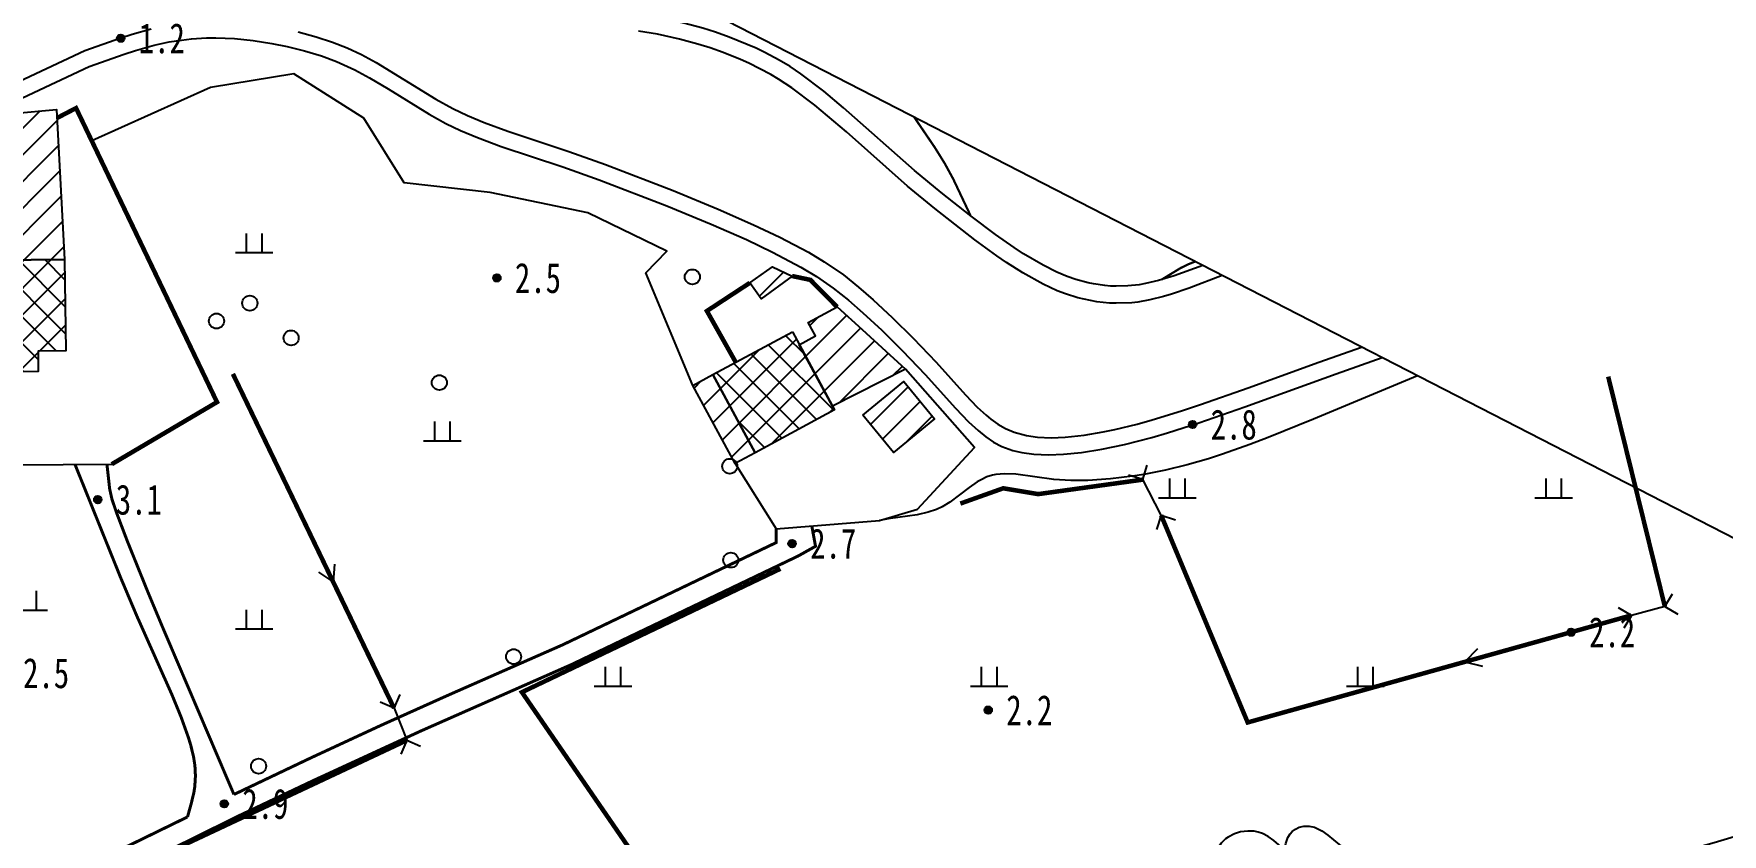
# Model space of a CAD drawing. Header units: metres. Extents: x 494039 to 619385, y 3351420 to 3402703.
# Drawn here: x 590987.4 to 591211.7, y 3392915.9 to 3393022.2 of the extents above; entities that cross this region are included whole.
import ezdxf
from ezdxf.enums import TextEntityAlignment as Align

# ---------------------------------------------------------------- set-up
doc = ezdxf.new("R2010")
doc.units = ezdxf.units.M
for name, pattern in [('2180', [0]), ('2430', [0]), ('2450', [0]), ('8521', [0]), ('8522', [0]), ('9610', [0])]:
    doc.linetypes.add(name, pattern=pattern)
for name, color, linetype in [('210100', 130, 'Continuous'), ('220200', 130, 'Continuous'), ('220900', 130, '2180'), ('261301', 141, 'Continuous'), ('310300', 8, 'Continuous'), ('310500', 8, 'Continuous'), ('380201', 8, '2430'), ('380202', 8, '2450'), ('420500', 8, 'Continuous'), ('510301', 8, 'Continuous'), ('720100', 8, 'Continuous'), ('760201', 8, '8521'), ('760202', 8, '8522'), ('810100', 8, '9610'), ('810302', 8, 'Continuous'), ('范围线', 8, 'Continuous')]:
    doc.layers.add(name, color=color, linetype=linetype)
doc.layers.add('710101', color=8, linetype='Continuous', lineweight=0)
pattern_1 = [(45, (0, 0), (-1.767766953, 1.767766953), []), (135, (0, 0), (-1.767766953, -1.767766953), [])]
pattern_2 = [(45, (0, 0), (-1.767766953, 1.767766953), [])]

# ---------------------------------------------------------------- blocks, each defined once
blk = doc.blocks.new('gc170')
at = {"linetype": 'Continuous'}
blk.add_circle((0, 0), 0.5, dxfattribs=at)
blk = doc.blocks.new('gu')
at = {"flags": 128}
for points in [[(3.75, 0), (-3.75, 0)], [(2.71, -0.6), (3.75, 0), (3.75, 0), (2.71, 0.6)]]:
    blk.add_lwpolyline(points, dxfattribs=at)
blk = doc.blocks.new('p_point')
for radius in [0.25, 0.2, 0.15, 0.1, 0.05]:
    blk.add_circle((0, 0), radius)
blk.add_point((0, 0))
blk = doc.blocks.new('vm')
at = {"linetype": 'Continuous'}
for p, q in [((-0.5, 0), (-0.5, 1.3)), ((0.5, 1.3), (0.5, 0)), ((1.25, 0), (-1.25, 0))]:
    blk.add_line(p, q, dxfattribs=at)
blk = doc.blocks.new('1-3&1-4')
at = {"layer": '310300', "linetype": 'Continuous'}
h = blk.add_hatch(dxfattribs=at)
h.set_pattern_fill('ANSI31', color=8, scale=20, style=0)
h.set_pattern_definition(pattern_2)
h.paths.add_polyline_path([(590979.101, 3392979.5091), (590979.1169, 3392978.0875), (590973.2837, 3392977.2585), (590971.9957, 3392981.6507), (590976.6717, 3392983.4918), (590972.9848, 3392992.8561), (590971.646, 3392992.329), (590971.7984, 3393007.0972), (590984.5725, 3393011.632), (590990.4103, 3393012.1343), (590991.4756, 3392992.2392), (590978.1479, 3392992.0897), (590978.2891, 3392979.5)])
h = blk.add_hatch(dxfattribs=at)
h.set_pattern_fill('ANSI31', color=8, scale=20, style=0)
h.set_pattern_definition(pattern_2)
h.paths.add_polyline_path([(591088.1341, 3392990.0317), (591084.0176, 3392987.015), (591082.5117, 3392989.12), (591085.5234, 3392991.2635)])
h = blk.add_hatch(dxfattribs=at)
h.set_pattern_fill('ANSI31', color=8, scale=20, style=0)
h.set_pattern_definition(pattern_2)
h.paths.add_polyline_path([(591089.0968, 3392980.9073), (591091.2495, 3392982.0675), (591090.2823, 3392983.862), (591094.1127, 3392985.9264), (591097.4402, 3392982.9171), (591103.1864, 3392977.6393), (591093.4987, 3392972.74)])
h = blk.add_hatch(dxfattribs=at)
h.set_pattern_fill('ANSI31', color=8, scale=20, style=0)
h.set_pattern_definition(pattern_2)
h.paths.add_polyline_path([(591083.2195, 3392966.5655), (591080.5614, 3392965.1329), (591074.9674, 3392975.5121), (591077.6255, 3392976.9448)])
h = blk.add_hatch(dxfattribs=at)
h.set_pattern_fill('ANSI31', color=8, scale=20, style=0)
h.set_pattern_definition(pattern_2)
h.paths.add_polyline_path([(591097.5346, 3392971.5364), (591102.9654, 3392976.0161), (591107.0492, 3392971.0652), (591101.6184, 3392966.5855)])
at = {"layer": '310500', "linetype": 'Continuous'}
h = blk.add_hatch(dxfattribs=at)
h.set_pattern_fill('ANSI37', color=8, scale=20, style=0)
h.set_pattern_definition(pattern_1)
h.paths.add_polyline_path([(590978.2891, 3392979.5), (590978.1479, 3392992.0897), (590991.4756, 3392992.2392), (590991.6117, 3392980.1033), (590987.9332, 3392980.0621), (590987.9636, 3392977.355), (590982.1685, 3392977.29), (590982.1432, 3392979.5432)])
h = blk.add_hatch(dxfattribs=at)
h.set_pattern_fill('ANSI37', color=8, scale=20, style=0)
h.set_pattern_definition(pattern_1)
h.paths.add_polyline_path([(591088.1696, 3392982.6276), (591093.7636, 3392972.2483), (591083.2195, 3392966.5655), (591077.6255, 3392976.9448)])
at = {"layer": '210100', "color": 141, "linetype": 'Continuous', "flags": 128}
for points in [[(591145.2828, 3392990.1146), (591140.8879, 3392988.4109), (591138.5481, 3392987.615), (591137.5029, 3392987.3045), (591135.6627, 3392986.8499), (591134.071, 3392986.5766), (591133.2689, 3392986.4905), (591131.1812, 3392986.4145), (591130.3349, 3392986.4446), (591128.6392, 3392986.6248), (591127.7939, 3392986.769), (591126.1187, 3392987.1546), (591124.4786, 3392987.6608), (591123.3554, 3392988.0867), (591121.4806, 3392988.9426), (591118.7854, 3392990.4404), (591116.6146, 3392991.8251), (591115.3356, 3392992.6983), (591112.4014, 3392994.8237), (591107.0812, 3392998.981), (591103.4819, 3393001.9707), (591095.3503, 3393009.1689), (591091.1425, 3393012.7434), (591088.1063, 3393015.0352), (591086.3409, 3393016.1935), (591085.2904, 3393016.8098), (591082.3848, 3393018.2885), (591081.2648, 3393018.7889), (591078.988, 3393019.7074), (591077.2539, 3393020.3226), (591075.6314, 3393020.8324), (591073.158, 3393021.5009), (591070.238, 3393022.1408), (591067.7062, 3393022.5648)], [(590994.1379, 3393019.9698), (590998.921, 3393021.6639), (591000.4388, 3393022.1524), (591002.9837, 3393022.8715)], [(591022.5022, 3393022.462), (591024.9109, 3393021.8116), (591027.0761, 3393021.1026), (591028.9989, 3393020.3505), (591030.9023, 3393019.462), (591032.8703, 3393018.3981), (591040.8149, 3393013.539), (591043.0531, 3393012.2982), (591044.9895, 3393011.3651), (591047.2219, 3393010.4312), (591050.3544, 3393009.2821), (591058.477, 3393006.5819), (591063.3358, 3393004.8478), (591072.3485, 3393001.3721), (591078.3004, 3392998.9221), (591083.0156, 3392996.8518), (591086.5078, 3392995.1933), (591090.3064, 3392993.182), (591092.4102, 3392991.9194), (591094.9459, 3392990.1695), (591096.9712, 3392988.5707), (591098.9255, 3392986.8841), (591101.4534, 3392984.531), (591104.2278, 3392981.7719), (591107.2611, 3392978.5851), (591111.1779, 3392974.2647), (591112.7477, 3392972.6308), (591113.9338, 3392971.5391), (591114.5464, 3392971.0379), (591115.4955, 3392970.3573), (591116.4877, 3392969.7796), (591117.6259, 3392969.2903), (591119.2979, 3392968.8404), (591120.7564, 3392968.6353), (591122.5653, 3392968.5551), (591124.4192, 3392968.6222), (591126.9305, 3392968.8911), (591129.4506, 3392969.3154), (591131.013, 3392969.6402), (591133.9719, 3392970.3635), (591135.9641, 3392970.9179), (591139.8638, 3392972.1216), (591142.4196, 3392972.9732), (591148.7236, 3392975.1981), (591158.1126, 3392978.6105), (591163.7982, 3392980.5994)], [(590904.266, 3392971.1622), (590936.5175, 3392990.7447), (590970.8125, 3393009.0648), (590994.1379, 3393019.9698)]]:
    blk.add_lwpolyline(points, dxfattribs=at)
at = {"layer": '220200', "color": 141, "linetype": 'Continuous', "const_width": 0.6, "flags": 128}
for points, elevation in [([(591035.244, 3392932.6251), (591013.8325, 3392977.0283)], 2.5739), ([(591204.1144, 3392946.1121), (591196.5803, 3392976.6718)], 2.3204), ([(591137.1705, 3392958.2639), (591148.675, 3392930.7312), (591199.6714, 3392944.9591)], 2.35), ([(590994.0261, 3392908.2203), (591036.9249, 3392928.3578)], 2.5739)]:
    blk.add_lwpolyline(points, dxfattribs=dict(at, elevation=elevation))
for points in [[(591110.4971, 3392959.8078), (591116.1909, 3392961.837), (591120.8406, 3392961.0631), (591134.7221, 3392962.9826)], [(591031.1592, 3392854.8096), (591072.0312, 3392875.2231), (591082.6409, 3392881.8942), (591075.6597, 3392891.5548), (591080.0384, 3392894.3545), (591052.2329, 3392934.7485), (591086.5754, 3392951.1446)]]:
    blk.add_lwpolyline(points, dxfattribs=at)
at = {"layer": '220900', "color": 141, "linetype": 'Continuous'}
for p, q in [((591134.7221, 3392962.9826), (591135.3261, 3392964.8892)), ((591134.7221, 3392962.9826), (591132.8155, 3392963.5866)), ((591137.1705, 3392958.2639), (591136.5665, 3392956.3573)), ((591137.1705, 3392958.2639), (591139.0771, 3392957.6599)), ((591204.1144, 3392946.1121), (591205.128, 3392947.8362)), ((591199.6714, 3392944.9591), (591197.9473, 3392945.9727)), ((591199.6714, 3392944.9591), (591198.6578, 3392943.235)), ((591204.1144, 3392946.1121), (591205.8385, 3392945.0985)), ((591035.244, 3392932.6251), (591033.4099, 3392933.4226)), ((591035.244, 3392932.6251), (591036.0415, 3392934.4592)), ((591036.9249, 3392928.3578), (591036.1274, 3392926.5237)), ((591036.9249, 3392928.3578), (591038.759, 3392927.5603))]:
    blk.add_line(p, q, dxfattribs=at)
at = {"layer": '220900', "color": 141, "linetype": '2180', "flags": 128}
for points, elevation in [([(591137.1705, 3392958.2639), (591134.7221, 3392962.9826)], 2.3204), ([(591204.1144, 3392946.1121), (591199.6714, 3392944.9591)], 2.3204), ([(591035.244, 3392932.6251), (591036.9249, 3392928.3578)], 2.8319)]:
    blk.add_lwpolyline(points, dxfattribs=dict(at, elevation=elevation))
at = {"layer": '310300', "color": 8, "linetype": 'Continuous', "flags": 128}
for points in [[(590979.101, 3392979.5091), (590979.1169, 3392978.0875), (590973.2837, 3392977.2585), (590971.9957, 3392981.6507), (590976.6717, 3392983.4918), (590972.9848, 3392992.8561), (590971.646, 3392992.329), (590971.7984, 3393007.0972), (590984.5725, 3393011.632), (590990.4103, 3393012.1343), (590991.4756, 3392992.2392), (590978.1479, 3392992.0897), (590978.2891, 3392979.5)], [(591088.1341, 3392990.0317), (591084.0176, 3392987.015), (591082.5117, 3392989.12), (591085.5234, 3392991.2635)], [(591089.0968, 3392980.9073), (591091.2495, 3392982.0675), (591090.2823, 3392983.862), (591094.1127, 3392985.9264), (591097.4402, 3392982.9171), (591103.1864, 3392977.6393), (591093.4987, 3392972.74)], [(591083.2195, 3392966.5655), (591080.5614, 3392965.1329), (591074.9674, 3392975.5121), (591077.6255, 3392976.9448)]]:
    blk.add_lwpolyline(points, close=True, dxfattribs=at)
at = {"layer": '310300', "color": 8, "linetype": 'Continuous', "elevation": 6.0627, "flags": 128}
blk.add_lwpolyline([(591097.5346, 3392971.5364), (591102.9654, 3392976.0161), (591107.0492, 3392971.0652), (591101.6184, 3392966.5855)], close=True, dxfattribs=at)
at = {"layer": '310500', "color": 8, "linetype": 'Continuous', "flags": 128}
blk.add_lwpolyline([(590978.2891, 3392979.5), (590978.1479, 3392992.0897), (590991.4756, 3392992.2392), (590991.6117, 3392980.1033), (590987.9332, 3392980.0621), (590987.9636, 3392977.355), (590982.1685, 3392977.29), (590982.1432, 3392979.5432)], close=True, dxfattribs=at)
at = {"layer": '310500', "color": 8, "linetype": 'Continuous', "elevation": 13.478, "flags": 128}
blk.add_lwpolyline([(591088.1696, 3392982.6276), (591093.7636, 3392972.2483), (591083.2195, 3392966.5655), (591077.6255, 3392976.9448)], close=True, dxfattribs=at)
at = {"layer": '380201', "color": 8, "linetype": '2430', "const_width": 0.6, "flags": 128}
blk.add_lwpolyline([(590997.7328, 3392965.0369), (591011.7175, 3392973.2818), (590992.9888, 3393012.3398), (590990.4696, 3393011.028)], dxfattribs=at)
at = {"layer": '380201', "color": 8, "linetype": '2430', "const_width": 0.6, "elevation": 5.4705, "flags": 128}
for points in [[(591082.5117, 3392989.12), (591076.8163, 3392985.3862), (591080.6498, 3392978.5747)], [(591094.1127, 3392985.9264), (591090.5674, 3392989.5205), (591088.1341, 3392990.0317)]]:
    blk.add_lwpolyline(points, dxfattribs=at)
at = {"layer": '380202', "color": 8, "linetype": '2450', "flags": 128}
for points in [[(590973.2837, 3392977.2585), (590978.2616, 3392964.9193), (590997.7328, 3392965.0369)], [(591080.5614, 3392965.1329), (591086.0172, 3392956.4361), (591099.7497, 3392957.5609), (591104.8169, 3392959.0754), (591112.3852, 3392967.2594), (591103.1864, 3392977.6393)]]:
    blk.add_lwpolyline(points, dxfattribs=at)
at = {"layer": '420500', "color": 8, "linetype": 'Continuous', "const_width": 0.4, "flags": 128}
for points in [[(590992.8471, 3392965.0073), (590998.9362, 3392949.9119), (591001.0773, 3392944.849), (591005.7232, 3392934.4286), (591006.9408, 3392931.4621), (591007.9273, 3392928.7043), (591008.2172, 3392927.7516), (591008.5992, 3392926.1911), (591008.7848, 3392924.9878), (591008.8532, 3392923.6364), (591008.7673, 3392922.214), (591008.6499, 3392921.4431), (591008.2797, 3392919.9049), (591007.7975, 3392918.1804)], [(591013.9691, 3392921.1625), (591004.4163, 3392943.5501), (591002.5382, 3392948.0441), (590999.7981, 3392954.8239), (590998.337, 3392958.6781), (590997.7532, 3392960.4103), (590997.4542, 3392961.7543), (590997.0916, 3392965.033)], [(590991.8561, 3392908.1027), (590994.0287, 3392908.7771), (590996.1465, 3392909.5423), (590998.9193, 3392910.6946), (591000.6315, 3392911.4685), (591004.7019, 3392913.4266), (591014.6195, 3392918.3295), (591024.5583, 3392923.0338), (591038.8287, 3392929.6074), (591058.864, 3392938.4433), (591088.928, 3392952.8349), (591091.25, 3392954.1327), (591090.7571, 3392956.8243)], [(591013.9691, 3392921.1625), (591024.1825, 3392926.0229), (591033.4941, 3392930.3397), (591042.5368, 3392934.3985), (591057.6653, 3392941.0502), (591086.0381, 3392954.6322), (591086.0172, 3392956.4361)], [(590965.024, 3392899.6882), (590982.5396, 3392907.6496), (590985.8895, 3392909.1203), (590987.9653, 3392909.9108), (590992.3649, 3392911.2565), (590993.8305, 3392911.7512), (590997.0376, 3392913.0209), (591000.1364, 3392914.441), (591007.7975, 3392918.1804)]]:
    blk.add_lwpolyline(points, dxfattribs=at)
at = {"layer": '710101', "color": 8, "linetype": 'Continuous', "const_width": 0.3, "elevation": 2, "flags": 128}
for points in [[(591104.353, 3393011.1485), (591107.0547, 3393007.1778), (591108.4128, 3393005.0004), (591109.5458, 3393002.9229), (591111.8317, 3392998.0942)], [(591141.6948, 3392991.9585), (591140.7894, 3392991.5972), (591139.7673, 3392991.0977), (591137.2799, 3392989.5825)]]:
    blk.add_lwpolyline(points, dxfattribs=at)
at = {"layer": '760201', "color": 8, "linetype": '8521', "flags": 128}
for points in [[(591142.6955, 3392991.4442), (591138.9232, 3392990.0793), (591136.8149, 3392989.4324), (591135.1156, 3392989.0258), (591134.2603, 3392988.873), (591132.7517, 3392988.7094), (591131.2036, 3392988.6681), (591130.4535, 3392988.6958), (591129.7023, 3392988.7596), (591128.2028, 3392988.985), (591127.458, 3392989.1421), (591125.842, 3392989.5823), (591124.6954, 3392989.9793), (591123.298, 3392990.5636), (591121.4999, 3392991.4623), (591118.9039, 3392992.9955), (591117.6387, 3392993.822), (591115.1545, 3392995.5577), (591111.9091, 3392997.9883), (591107.9274, 3393001.1437), (591104.4123, 3393004.0692), (591094.9833, 3393012.3799), (591092.3551, 3393014.5798), (591089.2953, 3393016.902), (591087.8782, 3393017.8503), (591086.4132, 3393018.7259), (591084.5201, 3393019.7243), (591083.3581, 3393020.2796), (591082.1803, 3393020.8051), (591079.7861, 3393021.7707), (591077.963, 3393022.4177), (591076.2891, 3393022.943), (591073.7445, 3393023.6308), (591070.9568, 3393024.2489), (591068.3548, 3393024.6961), (591066.82, 3393024.8932), (591061.9094, 3393025.3241), (591059.4792, 3393025.6234), (591057.7454, 3393025.969), (591056.0557, 3393026.4856), (591055.2129, 3393026.8353), (591053.9031, 3393027.509), (591052.65, 3393028.3045), (591051.4666, 3393029.2059), (591050.3696, 3393030.2025), (591049.8597, 3393030.7344), (591049.1518, 3393031.5734), (591048.355, 3393032.7272), (591047.7295, 3393033.8487), (591047.0105, 3393035.4109), (591045.1795, 3393040.2876), (591044.5313, 3393041.8911)], [(590994.7425, 3393017.8545), (590999.395, 3393019.5078), (591000.8717, 3393019.9837), (591003.3479, 3393020.6825), (591005.3478, 3393021.123), (591006.3561, 3393021.2916), (591008.3366, 3393021.5401), (591010.3052, 3393021.6599), (591011.5429, 3393021.6706), (591014.0273, 3393021.5661), (591016.5122, 3393021.3162), (591018.9839, 3393020.9378), (591021.028, 3393020.5283), (591023.329, 3393019.9576), (591025.5882, 3393019.2703), (591027.6123, 3393018.5254), (591030.0171, 3393017.4354), (591031.9788, 3393016.3784), (591034.4475, 3393014.9039), (591039.8918, 3393011.5361), (591042.1202, 3393010.2975), (591044.0669, 3393009.3569), (591046.3206, 3393008.4125), (591049.4839, 3393007.2517), (591057.6785, 3393004.5318), (591062.5096, 3393002.812), (591071.4705, 3392999.363), (591077.3864, 3392996.9279), (591082.0714, 3392994.867), (591085.5399, 3392993.2139), (591089.2829, 3392991.223), (591091.366, 3392989.9625), (591093.6081, 3392988.4092), (591095.6153, 3392986.8294), (591097.5509, 3392985.1608), (591100.053, 3392982.8307), (591102.7973, 3392980.0967), (591105.797, 3392976.9395), (591109.8512, 3392972.4654), (591111.5601, 3392970.6856), (591112.8514, 3392969.4956), (591113.858, 3392968.6911), (591114.9063, 3392967.985), (591116.0051, 3392967.4004), (591117.4568, 3392966.8647), (591118.6735, 3392966.575), (591120.2499, 3392966.3584), (591122.204, 3392966.2754), (591124.2057, 3392966.3484), (591126.5756, 3392966.5889), (591129.2948, 3392967.0216), (591132.3184, 3392967.6583), (591135.9252, 3392968.5956), (591138.0397, 3392969.216), (591142.1939, 3392970.5446), (591148.3135, 3392972.6681), (591160.4337, 3392977.0543), (591166.5446, 3392979.1881)], [(591171.2431, 3392976.7735), (591157.4327, 3392971.0028), (591151.402, 3392968.5884), (591148.978, 3392967.6649), (591145.3201, 3392966.3592), (591143.4768, 3392965.7583), (591140.6407, 3392964.9376), (591137.7648, 3392964.241), (591134.8556, 3392963.6767), (591133.3901, 3392963.4423), (591130.4379, 3392963.0764), (591127.455, 3392962.8737), (591125.1936, 3392962.8599), (591122.9057, 3392963.0023), (591117.8524, 3392963.6913), (591116.3532, 3392963.7492), (591115.2298, 3392963.652), (591114.7627, 3392963.5609), (591114.0234, 3392963.3363), (591113.2483, 3392962.9804), (591112.7463, 3392962.6901), (591111.6446, 3392961.9283), (591109.0884, 3392959.9929), (591108.0633, 3392959.3713), (591107.3268, 3392959.03), (591106.2293, 3392958.6573), (591104.7632, 3392958.3259), (591100.9073, 3392957.7721), (591099.7497, 3392957.5609)], [(591153.5766, 3392913.8424), (591153.7601, 3392914.6346), (591154.0259, 3392915.4273), (591154.2997, 3392915.9192), (591154.5905, 3392916.249), (591155.0177, 3392916.5731), (591155.494, 3392916.8036), (591156.1186, 3392916.9514), (591156.8374, 3392916.9593), (591157.5315, 3392916.8073), (591158.51, 3392916.3434), (591159.3375, 3392915.7648), (591161.5699, 3392913.9203), (591162.6905, 3392913.1779), (591163.9637, 3392912.5325), (591164.6185, 3392912.2626), (591165.9576, 3392911.8115), (591167.7903, 3392911.362), (591169.6591, 3392911.0485), (591170.8382, 3392910.9076), (591173.576, 3392910.7095), (591177.2127, 3392910.6494), (591181.4402, 3392910.7589), (591186.8606, 3392911.0606), (591189.8659, 3392911.2816), (591195.2613, 3392911.7744), (591197.6505, 3392912.046), (591201.2172, 3392912.5501), (591203.5419, 3392912.9747), (591206.8402, 3392913.7314), (591210.6602, 3392914.7632), (591215.5408, 3392916.2338), (591218.2383, 3392917.1039), (591222.5268, 3392918.5805), (591225.7086, 3392919.7833), (591228.3229, 3392920.8836), (591231.08, 3392922.2218), (591233.2212, 3392923.4177), (591235.979, 3392925.1702), (591237.7359, 3392926.4415), (591239.2003, 3392927.6324), (591240.9471, 3392929.298), (591241.6438, 3392930.0745), (591242.8219, 3392931.5436), (591247.1879, 3392937.7452)], [(591251.807, 3392935.3714), (591249.5075, 3392932.6128), (591247.1588, 3392929.9032), (591245.2397, 3392927.8481), (591243.5908, 3392926.2454), (591241.4969, 3392924.4083), (591239.6966, 3392923.0115), (591237.8249, 3392921.7099), (591235.0695, 3392920.0492), (591232.0588, 3392918.5399), (591228.965, 3392917.1954), (591225.2905, 3392915.7616), (591221.0384, 3392914.2449), (591216.7501, 3392912.8382), (591212.9734, 3392911.7134), (591209.1712, 3392910.7362), (591205.1441, 3392909.9226), (591200.6391, 3392909.1931), (591194.7432, 3392908.3931), (591187.4015, 3392907.5429), (591182.5263, 3392907.0657), (591177.0667, 3392906.6544), (591173.1155, 3392906.4963), (591170.1876, 3392906.5106), (591167.788, 3392906.6542), (591165.9066, 3392906.8893), (591164.9825, 3392907.058), (591163.1763, 3392907.5233), (591161.545, 3392908.1514), (591160.2588, 3392908.8062), (591158.8308, 3392909.6788), (591157.2667, 3392910.7835), (591155.402, 3392912.2638), (591152.1618, 3392915.058), (591151.3821, 3392915.6017), (591150.6281, 3392915.9884), (591150.066, 3392916.1775), (591149.5323, 3392916.2789), (591148.6754, 3392916.3099), (591148.2031, 3392916.2669), (591147.7359, 3392916.1843), (591146.9143, 3392915.9358), (591146.0593, 3392915.4981), (591145.7287, 3392915.2571), (591145.1513, 3392914.6983), (591144.4668, 3392913.6953), (591144.1115, 3392912.936), (591143.8894, 3392912.3275), (591143.5382, 3392911.0305), (591143.2124, 3392909.1853), (591142.7305, 3392905.0287), (591142.2378, 3392901.6491), (591141.4085, 3392897.177), (591139.851, 3392889.3337)]]:
    blk.add_lwpolyline(points, dxfattribs=at)
at = {"layer": '760202', "color": 8, "linetype": '8522', "flags": 128}
blk.add_lwpolyline([(590905.4078, 3392969.2817), (590937.6075, 3392988.8327), (590971.7984, 3393007.0972), (590994.7425, 3393017.8545)], dxfattribs=at)
at = {"layer": '810100', "color": 8, "linetype": '9610', "flags": 128}
blk.add_lwpolyline([(591074.9674, 3392975.5121), (591068.6983, 3392990.4498), (591071.5001, 3392993.3563), (591061.0058, 3392998.4332), (591048.028, 3393001.1451), (591036.5713, 3393002.4163), (591031.2431, 3393011.0133), (591021.9425, 3393016.9042), (591010.8378, 3393015.0549), (590995.0757, 3393007.9876)], dxfattribs=at)
at = {"layer": '范围线', "color": 8, "flags": 128}
blk.add_lwpolyline([(580974.9971, 3398172.2884), (580158.1729, 3397748.7629), (583102.2681, 3395406.1495), (589376.9328, 3392493.3034), (594318.9563, 3392016.403), (594002.9657, 3392059.9931), (593709.5027, 3392110.274), (593489.39, 3392154.2585), (593446.55, 3392164.1073), (593184.0367, 3392224.4585), (592856.0894, 3392311.9807), (592630.9821, 3392379.424), (592345.2786, 3392474.0542), (592112.8421, 3392558.6278), (591835.9381, 3392668.5492), (591571.4074, 3392783.2499), (591303.4331, 3392909.9936), (591275.2655, 3392923.316), (591065.2798, 3393031.2284), (591019.813, 3393054.5939), (590886.2864, 3393127.1825), (590776.1303, 3393189.2284), (589711.9005, 3393302.4152), (583546.9224, 3396125.8295)], close=True, dxfattribs=at)
at = {"layer": '261301', "color": 141, "linetype": 'Continuous', "xscale": 2, "yscale": 2}
for p, rotation in [((591023.9189, 3392956.1111, 3.1877), 295.743625112677), ((591184.7593, 3392940.7987, 2.9505), 195.5906025238091), ((591066.2525, 3392914.3817, 3.1877), 304.5442568458864)]:
    blk.add_blockref('gu', p, dxfattribs=dict(at, rotation=rotation))
at = {"layer": '510301', "color": 8, "linetype": 'Continuous', "xscale": 2, "yscale": 2}
for p in [(591074.8817, 3392989.9147, 3.8003), (591016.0822, 3392986.4291, 2.8007), (591011.651, 3392984.0557, 2.8007), (591021.5632, 3392981.8103, 2.8007), (591041.2658, 3392975.8732, 2.8007), (591079.8476, 3392964.7643, 2.7859), (591079.9858, 3392952.2972, 2.7859), (591051.1326, 3392939.4719, 2.8007), (591017.2465, 3392924.9223, 3.153)]:
    blk.add_blockref('gc170', p, dxfattribs=at)
at = {"layer": '720100', "color": 8, "linetype": 'Continuous', "xscale": 2, "yscale": 2, "zscale": 2}
for p in [(590998.9232, 3393021.6215, 1.2), (591048.9068, 3392989.7833, 2.4689), (591141.3612, 3392970.3058, 2.8196), (590995.8751, 3392960.3365, 3.0678), (591088.1344, 3392954.4905, 2.7341), (591191.638, 3392942.7178, 2.1596), (591114.1977, 3392932.3689, 2.2295), (591012.6851, 3392919.9241, 2.9179)]:
    blk.add_blockref('p_point', p, dxfattribs=at)
at = {"layer": '810302', "color": 8, "linetype": 'Continuous', "xscale": 2, "yscale": 2}
for p in [(591016.6561, 3392993.1012), (591041.6561, 3392968.1012), (591139.3224, 3392960.526), (591189.3224, 3392960.526), (590986.6801, 3392945.5952), (591016.6561, 3392943.1012), (591064.3224, 3392935.526), (591114.3224, 3392935.526), (591164.3224, 3392935.526)]:
    blk.add_blockref('vm', p, dxfattribs=at)
at = {"layer": '720100', "color": 8, "width": 0.75}
for s, p in [('1.2', (591001.3232, 3393021.6215, 1.2)), ('2.5', (591051.3068, 3392989.7833, 2.4689)), ('2.8', (591143.7612, 3392970.3058, 2.8196)), ('3.1', (590998.2751, 3392960.3365, 3.0678)), ('2.7', (591090.5344, 3392954.4905, 2.7341)), ('2.2', (591194.038, 3392942.7178, 2.1596)), ('2.5', (590985.948, 3392937.2917, 2.4624)), ('2.2', (591116.5977, 3392932.3689, 2.2295)), ('2.9', (591015.0851, 3392919.9241, 2.9179))]:
    blk.add_text(s, height=4, dxfattribs=at).set_placement(p, align=Align.MIDDLE_LEFT)

msp = doc.modelspace()

# ---------------------------------------------------------------- block references
msp.add_blockref('1-3&1-4', (0, 0))

doc.saveas('drawing.dxf')
